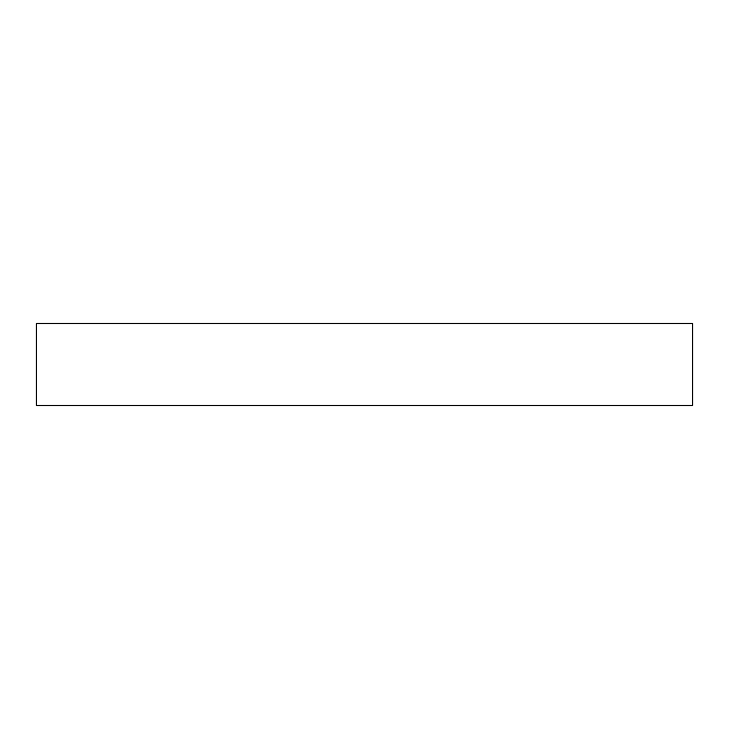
<?xml version="1.0" encoding="UTF-8"?>
<svg xmlns="http://www.w3.org/2000/svg" width="729" height="729" viewBox="0 0 729 729"><rect width="100%" height="100%" fill="white"/><g stroke="black" fill="none" stroke-linecap="round" stroke-linejoin="round"><path stroke-width="1.09" d="M692.55 323.494L36.45 323.494L36.45 405.506L692.55 405.506L692.55 323.494"/></g></svg>
